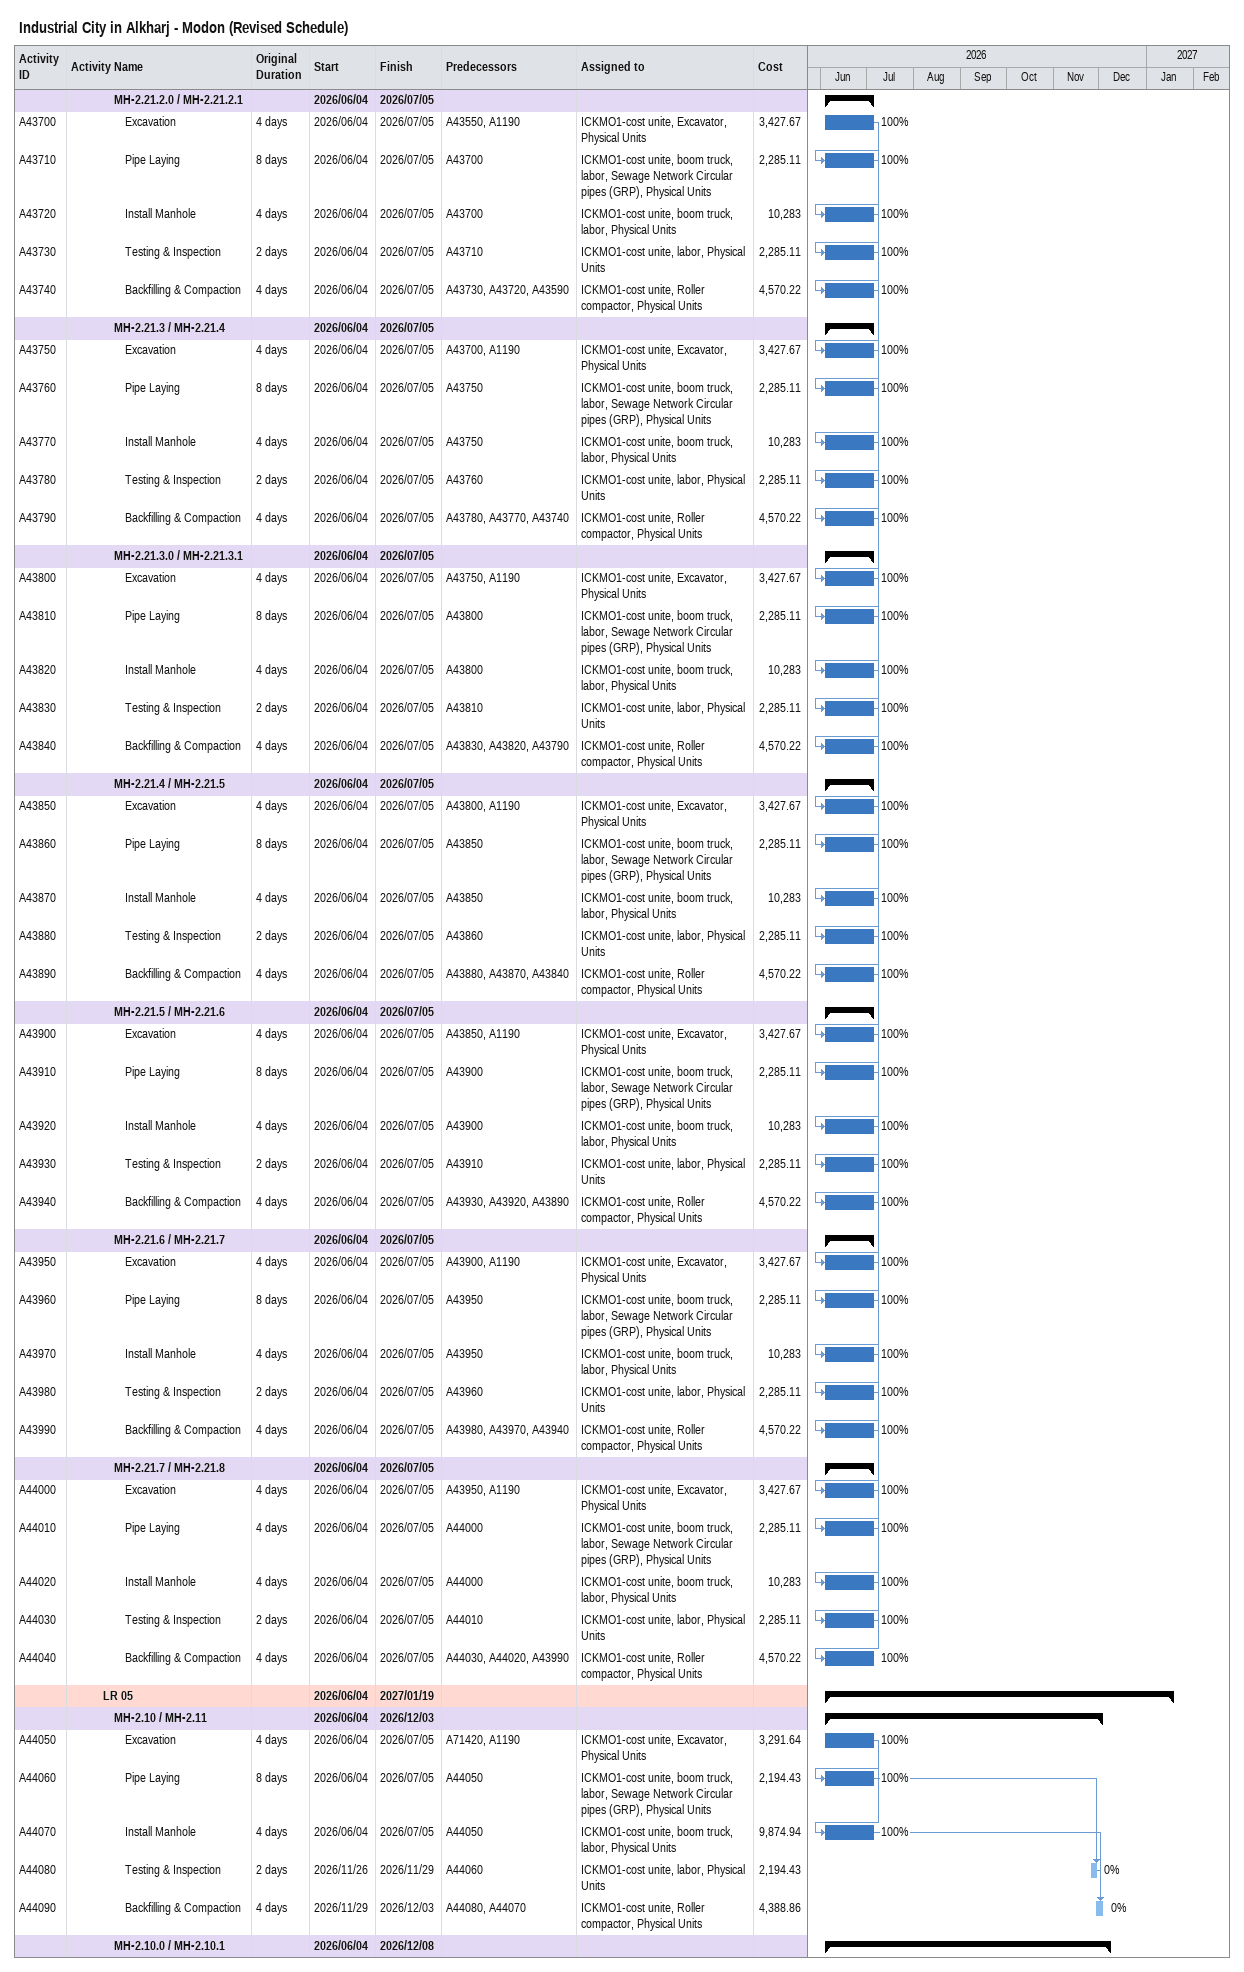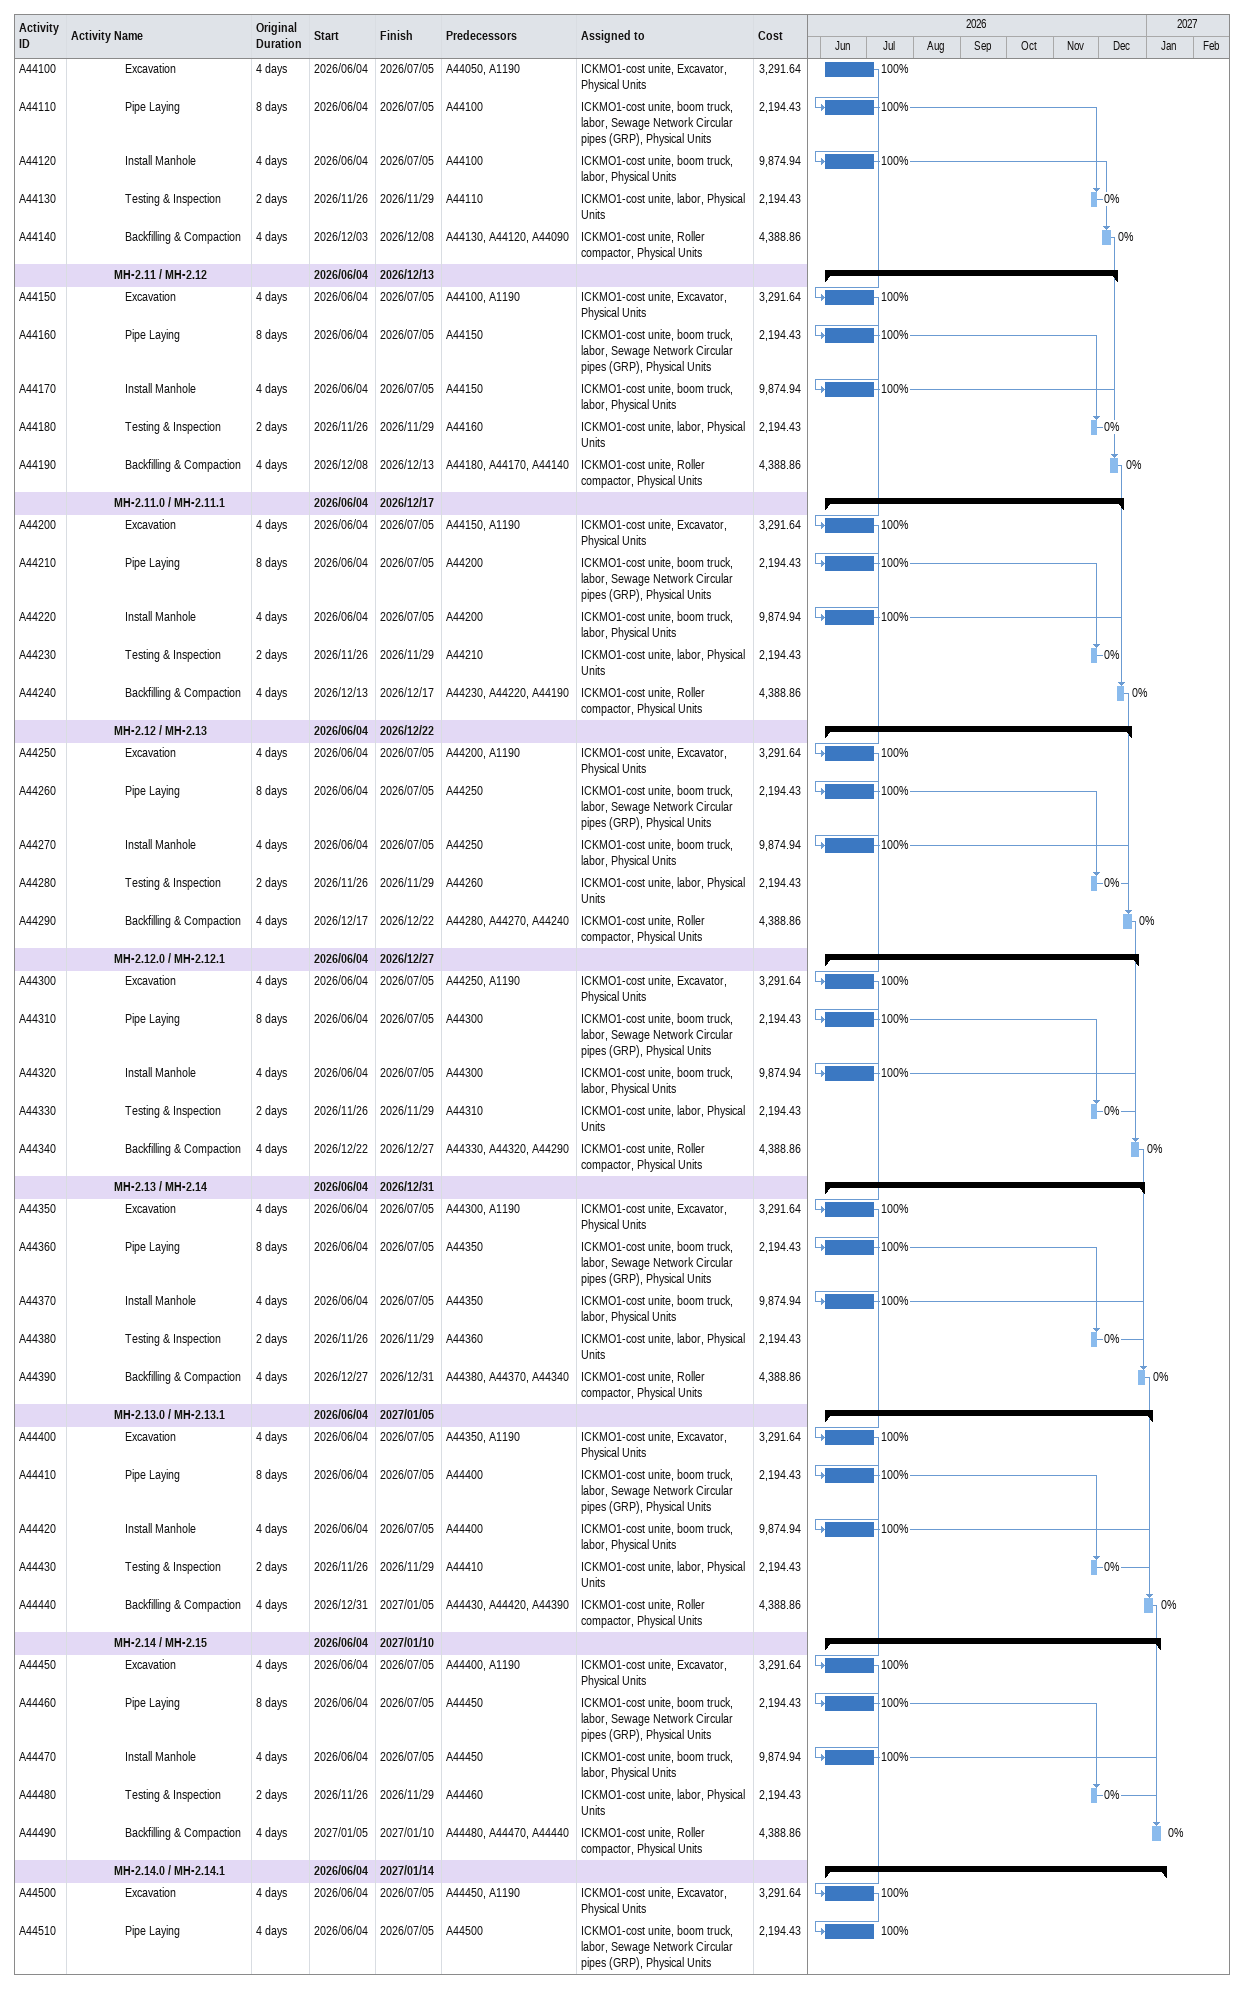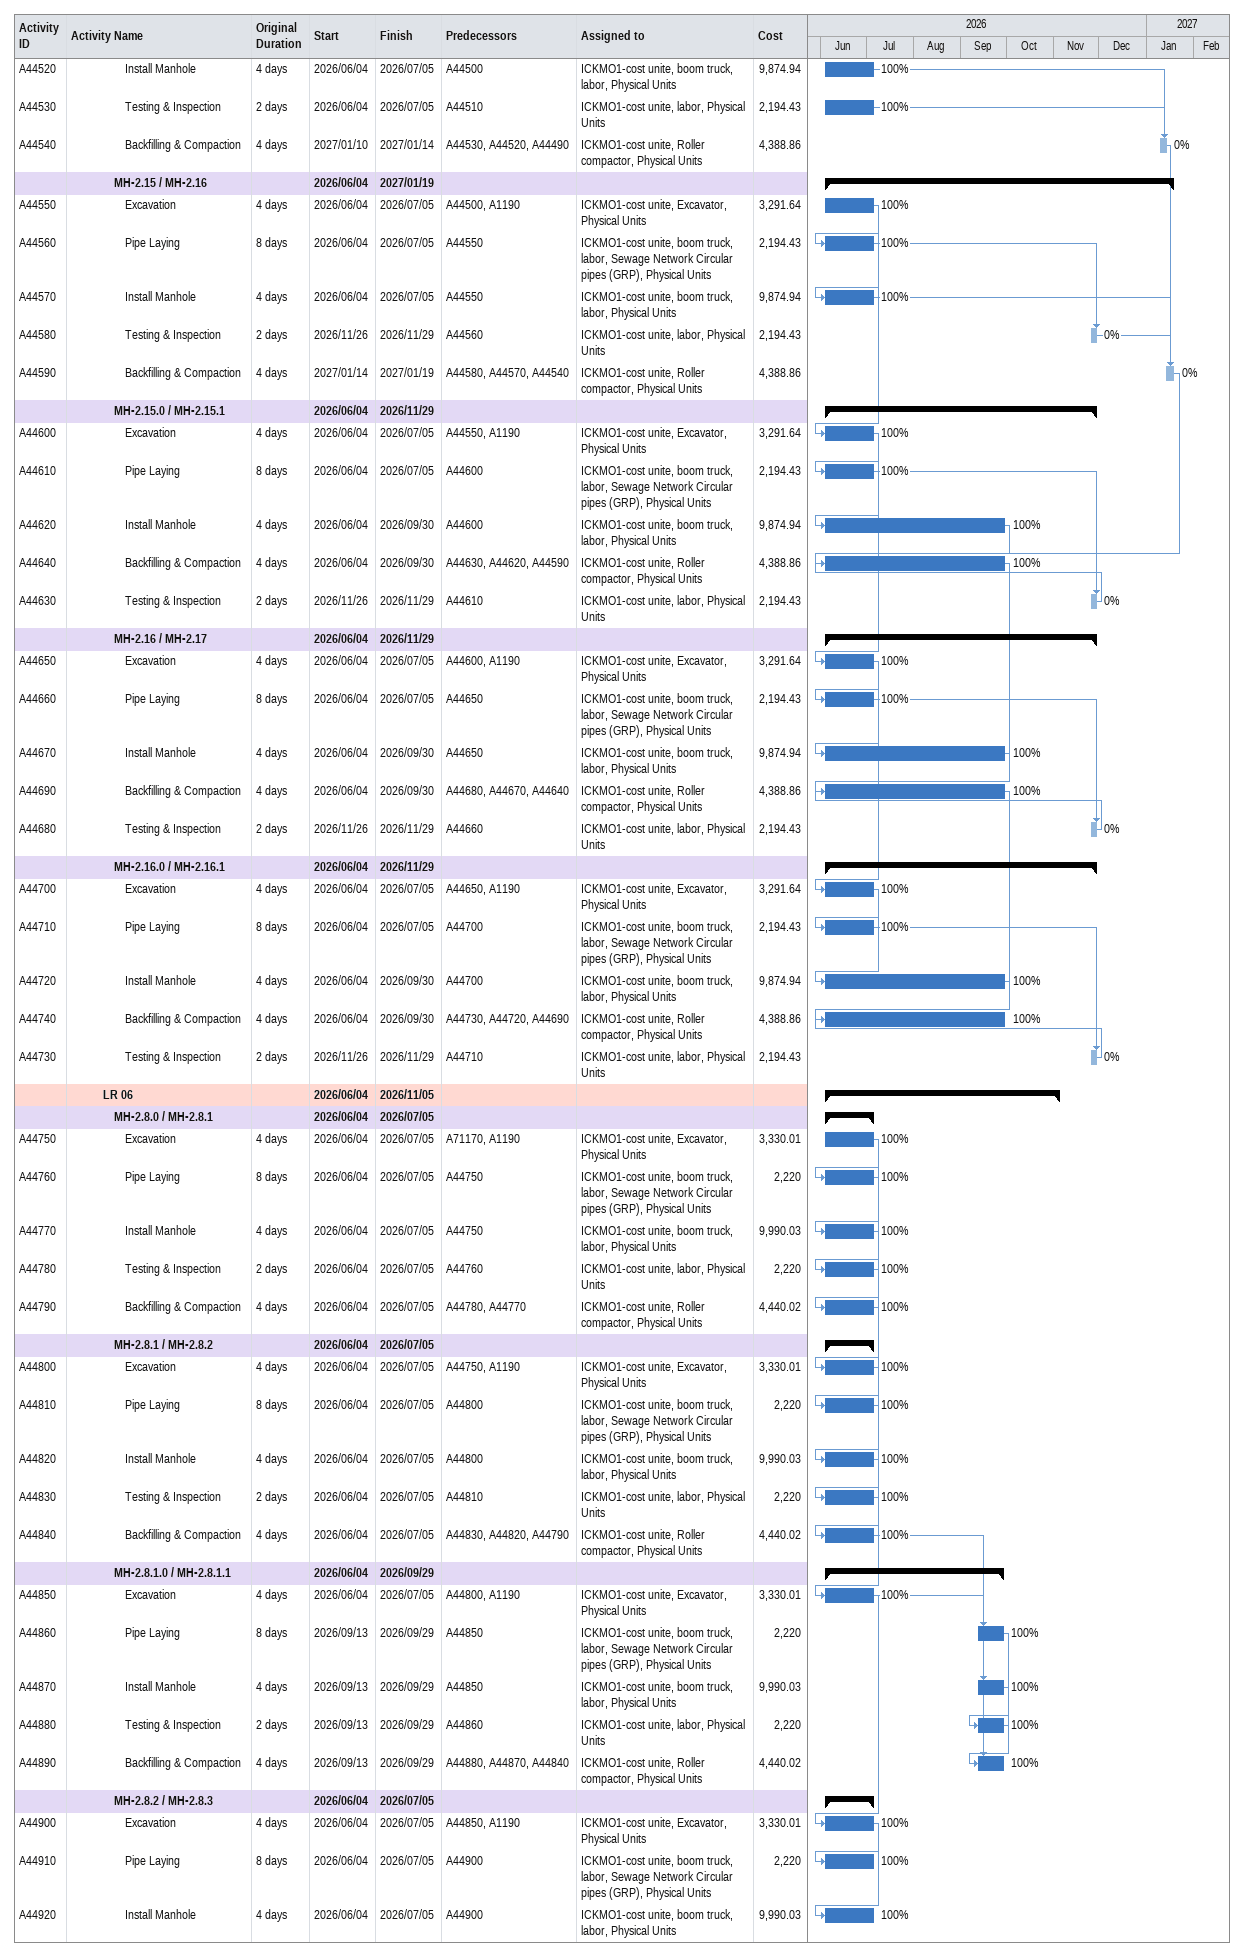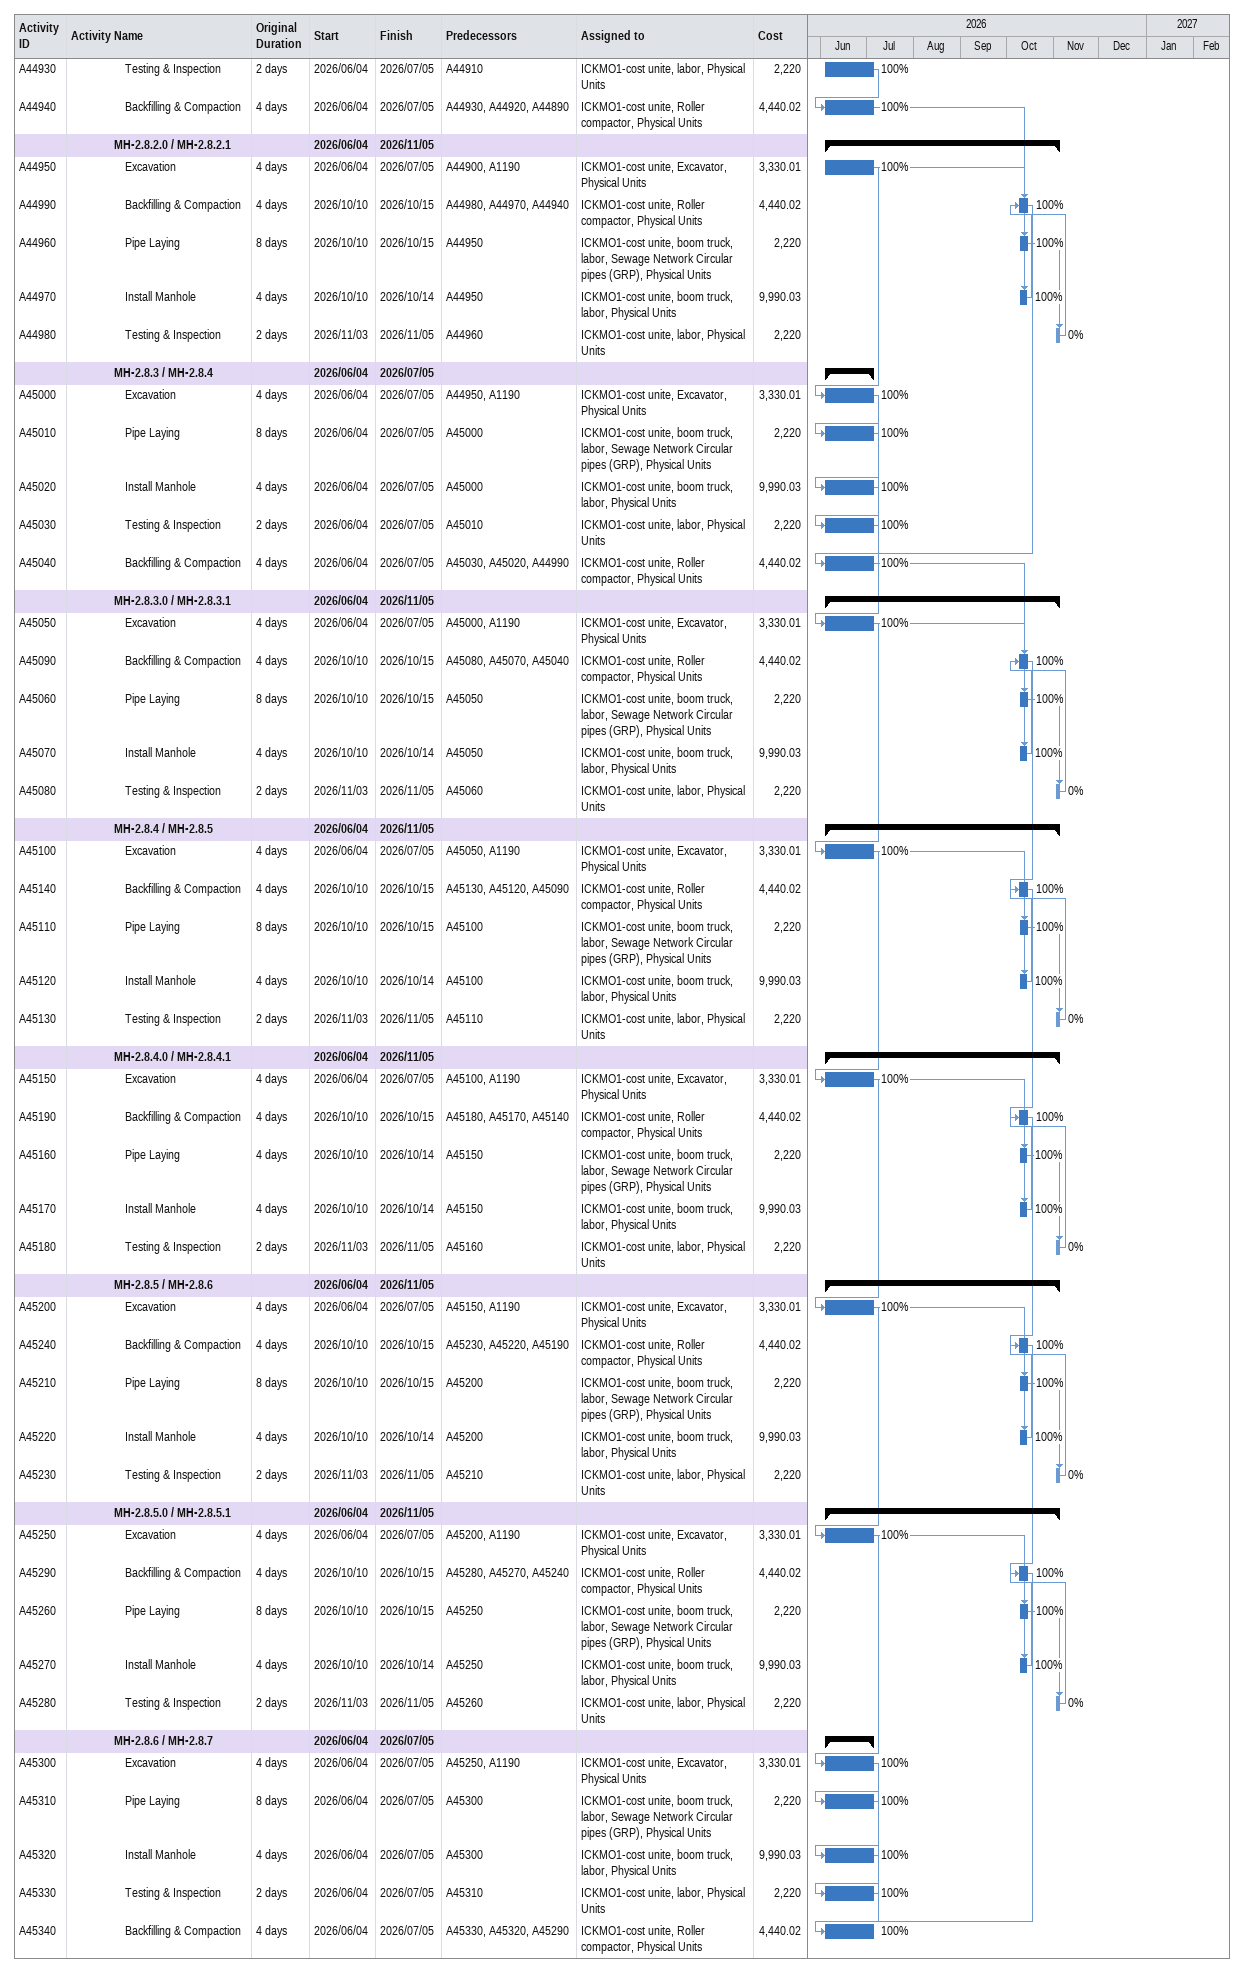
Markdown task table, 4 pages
Industrial City in Alkharj - Modon (Revised Schedule)

| ID | Level | Task | Original duration | Start | Finish | Predecessors | Resources | % complete | Cost |
|---|---|---|---|---|---|---|---|---|---|
|  | 5 | **MH-2.21.2.0 / MH-2.21.2.1** |  | 2026-06-04 | 2026-07-05 |  |  |  |  |
| A43700 | 6 | Excavation | 4d | 2026-06-04 | 2026-07-05 | A43550, A1190 | ICKMO1-cost unite, Excavator, Physical Units | 100 | 3427.67 |
| A43710 | 6 | Pipe Laying | 8d | 2026-06-04 | 2026-07-05 | A43700 | ICKMO1-cost unite, boom truck, labor, Sewage Network Circular pipes (GRP), Physical Units | 100 | 2285.11 |
| A43720 | 6 | Install Manhole | 4d | 2026-06-04 | 2026-07-05 | A43700 | ICKMO1-cost unite, boom truck, labor, Physical Units | 100 | 10283 |
| A43730 | 6 | Testing & Inspection | 2d | 2026-06-04 | 2026-07-05 | A43710 | ICKMO1-cost unite, labor, Physical Units | 100 | 2285.11 |
| A43740 | 6 | Backfilling & Compaction | 4d | 2026-06-04 | 2026-07-05 | A43730, A43720, A43590 | ICKMO1-cost unite, Roller compactor, Physical Units | 100 | 4570.22 |
|  | 5 | **MH-2.21.3 / MH-2.21.4** |  | 2026-06-04 | 2026-07-05 |  |  |  |  |
| A43750 | 6 | Excavation | 4d | 2026-06-04 | 2026-07-05 | A43700, A1190 | ICKMO1-cost unite, Excavator, Physical Units | 100 | 3427.67 |
| A43760 | 6 | Pipe Laying | 8d | 2026-06-04 | 2026-07-05 | A43750 | ICKMO1-cost unite, boom truck, labor, Sewage Network Circular pipes (GRP), Physical Units | 100 | 2285.11 |
| A43770 | 6 | Install Manhole | 4d | 2026-06-04 | 2026-07-05 | A43750 | ICKMO1-cost unite, boom truck, labor, Physical Units | 100 | 10283 |
| A43780 | 6 | Testing & Inspection | 2d | 2026-06-04 | 2026-07-05 | A43760 | ICKMO1-cost unite, labor, Physical Units | 100 | 2285.11 |
| A43790 | 6 | Backfilling & Compaction | 4d | 2026-06-04 | 2026-07-05 | A43780, A43770, A43740 | ICKMO1-cost unite, Roller compactor, Physical Units | 100 | 4570.22 |
|  | 5 | **MH-2.21.3.0 / MH-2.21.3.1** |  | 2026-06-04 | 2026-07-05 |  |  |  |  |
| A43800 | 6 | Excavation | 4d | 2026-06-04 | 2026-07-05 | A43750, A1190 | ICKMO1-cost unite, Excavator, Physical Units | 100 | 3427.67 |
| A43810 | 6 | Pipe Laying | 8d | 2026-06-04 | 2026-07-05 | A43800 | ICKMO1-cost unite, boom truck, labor, Sewage Network Circular pipes (GRP), Physical Units | 100 | 2285.11 |
| A43820 | 6 | Install Manhole | 4d | 2026-06-04 | 2026-07-05 | A43800 | ICKMO1-cost unite, boom truck, labor, Physical Units | 100 | 10283 |
| A43830 | 6 | Testing & Inspection | 2d | 2026-06-04 | 2026-07-05 | A43810 | ICKMO1-cost unite, labor, Physical Units | 100 | 2285.11 |
| A43840 | 6 | Backfilling & Compaction | 4d | 2026-06-04 | 2026-07-05 | A43830, A43820, A43790 | ICKMO1-cost unite, Roller compactor, Physical Units | 100 | 4570.22 |
|  | 5 | **MH-2.21.4 / MH-2.21.5** |  | 2026-06-04 | 2026-07-05 |  |  |  |  |
| A43850 | 6 | Excavation | 4d | 2026-06-04 | 2026-07-05 | A43800, A1190 | ICKMO1-cost unite, Excavator, Physical Units | 100 | 3427.67 |
| A43860 | 6 | Pipe Laying | 8d | 2026-06-04 | 2026-07-05 | A43850 | ICKMO1-cost unite, boom truck, labor, Sewage Network Circular pipes (GRP), Physical Units | 100 | 2285.11 |
| A43870 | 6 | Install Manhole | 4d | 2026-06-04 | 2026-07-05 | A43850 | ICKMO1-cost unite, boom truck, labor, Physical Units | 100 | 10283 |
| A43880 | 6 | Testing & Inspection | 2d | 2026-06-04 | 2026-07-05 | A43860 | ICKMO1-cost unite, labor, Physical Units | 100 | 2285.11 |
| A43890 | 6 | Backfilling & Compaction | 4d | 2026-06-04 | 2026-07-05 | A43880, A43870, A43840 | ICKMO1-cost unite, Roller compactor, Physical Units | 100 | 4570.22 |
|  | 5 | **MH-2.21.5 / MH-2.21.6** |  | 2026-06-04 | 2026-07-05 |  |  |  |  |
| A43900 | 6 | Excavation | 4d | 2026-06-04 | 2026-07-05 | A43850, A1190 | ICKMO1-cost unite, Excavator, Physical Units | 100 | 3427.67 |
| A43910 | 6 | Pipe Laying | 8d | 2026-06-04 | 2026-07-05 | A43900 | ICKMO1-cost unite, boom truck, labor, Sewage Network Circular pipes (GRP), Physical Units | 100 | 2285.11 |
| A43920 | 6 | Install Manhole | 4d | 2026-06-04 | 2026-07-05 | A43900 | ICKMO1-cost unite, boom truck, labor, Physical Units | 100 | 10283 |
| A43930 | 6 | Testing & Inspection | 2d | 2026-06-04 | 2026-07-05 | A43910 | ICKMO1-cost unite, labor, Physical Units | 100 | 2285.11 |
| A43940 | 6 | Backfilling & Compaction | 4d | 2026-06-04 | 2026-07-05 | A43930, A43920, A43890 | ICKMO1-cost unite, Roller compactor, Physical Units | 100 | 4570.22 |
|  | 5 | **MH-2.21.6 / MH-2.21.7** |  | 2026-06-04 | 2026-07-05 |  |  |  |  |
| A43950 | 6 | Excavation | 4d | 2026-06-04 | 2026-07-05 | A43900, A1190 | ICKMO1-cost unite, Excavator, Physical Units | 100 | 3427.67 |
| A43960 | 6 | Pipe Laying | 8d | 2026-06-04 | 2026-07-05 | A43950 | ICKMO1-cost unite, boom truck, labor, Sewage Network Circular pipes (GRP), Physical Units | 100 | 2285.11 |
| A43970 | 6 | Install Manhole | 4d | 2026-06-04 | 2026-07-05 | A43950 | ICKMO1-cost unite, boom truck, labor, Physical Units | 100 | 10283 |
| A43980 | 6 | Testing & Inspection | 2d | 2026-06-04 | 2026-07-05 | A43960 | ICKMO1-cost unite, labor, Physical Units | 100 | 2285.11 |
| A43990 | 6 | Backfilling & Compaction | 4d | 2026-06-04 | 2026-07-05 | A43980, A43970, A43940 | ICKMO1-cost unite, Roller compactor, Physical Units | 100 | 4570.22 |
|  | 5 | **MH-2.21.7 / MH-2.21.8** |  | 2026-06-04 | 2026-07-05 |  |  |  |  |
| A44000 | 6 | Excavation | 4d | 2026-06-04 | 2026-07-05 | A43950, A1190 | ICKMO1-cost unite, Excavator, Physical Units | 100 | 3427.67 |
| A44010 | 6 | Pipe Laying | 4d | 2026-06-04 | 2026-07-05 | A44000 | ICKMO1-cost unite, boom truck, labor, Sewage Network Circular pipes (GRP), Physical Units | 100 | 2285.11 |
| A44020 | 6 | Install Manhole | 4d | 2026-06-04 | 2026-07-05 | A44000 | ICKMO1-cost unite, boom truck, labor, Physical Units | 100 | 10283 |
| A44030 | 6 | Testing & Inspection | 2d | 2026-06-04 | 2026-07-05 | A44010 | ICKMO1-cost unite, labor, Physical Units | 100 | 2285.11 |
| A44040 | 6 | Backfilling & Compaction | 4d | 2026-06-04 | 2026-07-05 | A44030, A44020, A43990 | ICKMO1-cost unite, Roller compactor, Physical Units | 100 | 4570.22 |
|  | 4 | **LR 05** |  | 2026-06-04 | 2027-01-19 |  |  |  |  |
|  | 5 | **MH-2.10 / MH-2.11** |  | 2026-06-04 | 2026-12-03 |  |  |  |  |
| A44050 | 6 | Excavation | 4d | 2026-06-04 | 2026-07-05 | A71420, A1190 | ICKMO1-cost unite, Excavator, Physical Units | 100 | 3291.64 |
| A44060 | 6 | Pipe Laying | 8d | 2026-06-04 | 2026-07-05 | A44050 | ICKMO1-cost unite, boom truck, labor, Sewage Network Circular pipes (GRP), Physical Units | 100 | 2194.43 |
| A44070 | 6 | Install Manhole | 4d | 2026-06-04 | 2026-07-05 | A44050 | ICKMO1-cost unite, boom truck, labor, Physical Units | 100 | 9874.94 |
| A44080 | 6 | Testing & Inspection | 2d | 2026-11-26 | 2026-11-29 | A44060 | ICKMO1-cost unite, labor, Physical Units | 0 | 2194.43 |
| A44090 | 6 | Backfilling & Compaction | 4d | 2026-11-29 | 2026-12-03 | A44080, A44070 | ICKMO1-cost unite, Roller compactor, Physical Units | 0 | 4388.86 |
|  | 5 | **MH-2.10.0 / MH-2.10.1** |  | 2026-06-04 | 2026-12-08 |  |  |  |  |
| A44100 | 6 | Excavation | 4d | 2026-06-04 | 2026-07-05 | A44050, A1190 | ICKMO1-cost unite, Excavator, Physical Units | 100 | 3291.64 |
| A44110 | 6 | Pipe Laying | 8d | 2026-06-04 | 2026-07-05 | A44100 | ICKMO1-cost unite, boom truck, labor, Sewage Network Circular pipes (GRP), Physical Units | 100 | 2194.43 |
| A44120 | 6 | Install Manhole | 4d | 2026-06-04 | 2026-07-05 | A44100 | ICKMO1-cost unite, boom truck, labor, Physical Units | 100 | 9874.94 |
| A44130 | 6 | Testing & Inspection | 2d | 2026-11-26 | 2026-11-29 | A44110 | ICKMO1-cost unite, labor, Physical Units | 0 | 2194.43 |
| A44140 | 6 | Backfilling & Compaction | 4d | 2026-12-03 | 2026-12-08 | A44130, A44120, A44090 | ICKMO1-cost unite, Roller compactor, Physical Units | 0 | 4388.86 |
|  | 5 | **MH-2.11 / MH-2.12** |  | 2026-06-04 | 2026-12-13 |  |  |  |  |
| A44150 | 6 | Excavation | 4d | 2026-06-04 | 2026-07-05 | A44100, A1190 | ICKMO1-cost unite, Excavator, Physical Units | 100 | 3291.64 |
| A44160 | 6 | Pipe Laying | 8d | 2026-06-04 | 2026-07-05 | A44150 | ICKMO1-cost unite, boom truck, labor, Sewage Network Circular pipes (GRP), Physical Units | 100 | 2194.43 |
| A44170 | 6 | Install Manhole | 4d | 2026-06-04 | 2026-07-05 | A44150 | ICKMO1-cost unite, boom truck, labor, Physical Units | 100 | 9874.94 |
| A44180 | 6 | Testing & Inspection | 2d | 2026-11-26 | 2026-11-29 | A44160 | ICKMO1-cost unite, labor, Physical Units | 0 | 2194.43 |
| A44190 | 6 | Backfilling & Compaction | 4d | 2026-12-08 | 2026-12-13 | A44180, A44170, A44140 | ICKMO1-cost unite, Roller compactor, Physical Units | 0 | 4388.86 |
|  | 5 | **MH-2.11.0 / MH-2.11.1** |  | 2026-06-04 | 2026-12-17 |  |  |  |  |
| A44200 | 6 | Excavation | 4d | 2026-06-04 | 2026-07-05 | A44150, A1190 | ICKMO1-cost unite, Excavator, Physical Units | 100 | 3291.64 |
| A44210 | 6 | Pipe Laying | 8d | 2026-06-04 | 2026-07-05 | A44200 | ICKMO1-cost unite, boom truck, labor, Sewage Network Circular pipes (GRP), Physical Units | 100 | 2194.43 |
| A44220 | 6 | Install Manhole | 4d | 2026-06-04 | 2026-07-05 | A44200 | ICKMO1-cost unite, boom truck, labor, Physical Units | 100 | 9874.94 |
| A44230 | 6 | Testing & Inspection | 2d | 2026-11-26 | 2026-11-29 | A44210 | ICKMO1-cost unite, labor, Physical Units | 0 | 2194.43 |
| A44240 | 6 | Backfilling & Compaction | 4d | 2026-12-13 | 2026-12-17 | A44230, A44220, A44190 | ICKMO1-cost unite, Roller compactor, Physical Units | 0 | 4388.86 |
|  | 5 | **MH-2.12 / MH-2.13** |  | 2026-06-04 | 2026-12-22 |  |  |  |  |
| A44250 | 6 | Excavation | 4d | 2026-06-04 | 2026-07-05 | A44200, A1190 | ICKMO1-cost unite, Excavator, Physical Units | 100 | 3291.64 |
| A44260 | 6 | Pipe Laying | 8d | 2026-06-04 | 2026-07-05 | A44250 | ICKMO1-cost unite, boom truck, labor, Sewage Network Circular pipes (GRP), Physical Units | 100 | 2194.43 |
| A44270 | 6 | Install Manhole | 4d | 2026-06-04 | 2026-07-05 | A44250 | ICKMO1-cost unite, boom truck, labor, Physical Units | 100 | 9874.94 |
| A44280 | 6 | Testing & Inspection | 2d | 2026-11-26 | 2026-11-29 | A44260 | ICKMO1-cost unite, labor, Physical Units | 0 | 2194.43 |
| A44290 | 6 | Backfilling & Compaction | 4d | 2026-12-17 | 2026-12-22 | A44280, A44270, A44240 | ICKMO1-cost unite, Roller compactor, Physical Units | 0 | 4388.86 |
|  | 5 | **MH-2.12.0 / MH-2.12.1** |  | 2026-06-04 | 2026-12-27 |  |  |  |  |
| A44300 | 6 | Excavation | 4d | 2026-06-04 | 2026-07-05 | A44250, A1190 | ICKMO1-cost unite, Excavator, Physical Units | 100 | 3291.64 |
| A44310 | 6 | Pipe Laying | 8d | 2026-06-04 | 2026-07-05 | A44300 | ICKMO1-cost unite, boom truck, labor, Sewage Network Circular pipes (GRP), Physical Units | 100 | 2194.43 |
| A44320 | 6 | Install Manhole | 4d | 2026-06-04 | 2026-07-05 | A44300 | ICKMO1-cost unite, boom truck, labor, Physical Units | 100 | 9874.94 |
| A44330 | 6 | Testing & Inspection | 2d | 2026-11-26 | 2026-11-29 | A44310 | ICKMO1-cost unite, labor, Physical Units | 0 | 2194.43 |
| A44340 | 6 | Backfilling & Compaction | 4d | 2026-12-22 | 2026-12-27 | A44330, A44320, A44290 | ICKMO1-cost unite, Roller compactor, Physical Units | 0 | 4388.86 |
|  | 5 | **MH-2.13 / MH-2.14** |  | 2026-06-04 | 2026-12-31 |  |  |  |  |
| A44350 | 6 | Excavation | 4d | 2026-06-04 | 2026-07-05 | A44300, A1190 | ICKMO1-cost unite, Excavator, Physical Units | 100 | 3291.64 |
| A44360 | 6 | Pipe Laying | 8d | 2026-06-04 | 2026-07-05 | A44350 | ICKMO1-cost unite, boom truck, labor, Sewage Network Circular pipes (GRP), Physical Units | 100 | 2194.43 |
| A44370 | 6 | Install Manhole | 4d | 2026-06-04 | 2026-07-05 | A44350 | ICKMO1-cost unite, boom truck, labor, Physical Units | 100 | 9874.94 |
| A44380 | 6 | Testing & Inspection | 2d | 2026-11-26 | 2026-11-29 | A44360 | ICKMO1-cost unite, labor, Physical Units | 0 | 2194.43 |
| A44390 | 6 | Backfilling & Compaction | 4d | 2026-12-27 | 2026-12-31 | A44380, A44370, A44340 | ICKMO1-cost unite, Roller compactor, Physical Units | 0 | 4388.86 |
|  | 5 | **MH-2.13.0 / MH-2.13.1** |  | 2026-06-04 | 2027-01-05 |  |  |  |  |
| A44400 | 6 | Excavation | 4d | 2026-06-04 | 2026-07-05 | A44350, A1190 | ICKMO1-cost unite, Excavator, Physical Units | 100 | 3291.64 |
| A44410 | 6 | Pipe Laying | 8d | 2026-06-04 | 2026-07-05 | A44400 | ICKMO1-cost unite, boom truck, labor, Sewage Network Circular pipes (GRP), Physical Units | 100 | 2194.43 |
| A44420 | 6 | Install Manhole | 4d | 2026-06-04 | 2026-07-05 | A44400 | ICKMO1-cost unite, boom truck, labor, Physical Units | 100 | 9874.94 |
| A44430 | 6 | Testing & Inspection | 2d | 2026-11-26 | 2026-11-29 | A44410 | ICKMO1-cost unite, labor, Physical Units | 0 | 2194.43 |
| A44440 | 6 | Backfilling & Compaction | 4d | 2026-12-31 | 2027-01-05 | A44430, A44420, A44390 | ICKMO1-cost unite, Roller compactor, Physical Units | 0 | 4388.86 |
|  | 5 | **MH-2.14 / MH-2.15** |  | 2026-06-04 | 2027-01-10 |  |  |  |  |
| A44450 | 6 | Excavation | 4d | 2026-06-04 | 2026-07-05 | A44400, A1190 | ICKMO1-cost unite, Excavator, Physical Units | 100 | 3291.64 |
| A44460 | 6 | Pipe Laying | 8d | 2026-06-04 | 2026-07-05 | A44450 | ICKMO1-cost unite, boom truck, labor, Sewage Network Circular pipes (GRP), Physical Units | 100 | 2194.43 |
| A44470 | 6 | Install Manhole | 4d | 2026-06-04 | 2026-07-05 | A44450 | ICKMO1-cost unite, boom truck, labor, Physical Units | 100 | 9874.94 |
| A44480 | 6 | Testing & Inspection | 2d | 2026-11-26 | 2026-11-29 | A44460 | ICKMO1-cost unite, labor, Physical Units | 0 | 2194.43 |
| A44490 | 6 | Backfilling & Compaction | 4d | 2027-01-05 | 2027-01-10 | A44480, A44470, A44440 | ICKMO1-cost unite, Roller compactor, Physical Units | 0 | 4388.86 |
|  | 5 | **MH-2.14.0 / MH-2.14.1** |  | 2026-06-04 | 2027-01-14 |  |  |  |  |
| A44500 | 6 | Excavation | 4d | 2026-06-04 | 2026-07-05 | A44450, A1190 | ICKMO1-cost unite, Excavator, Physical Units | 100 | 3291.64 |
| A44510 | 6 | Pipe Laying | 4d | 2026-06-04 | 2026-07-05 | A44500 | ICKMO1-cost unite, boom truck, labor, Sewage Network Circular pipes (GRP), Physical Units | 100 | 2194.43 |
| A44520 | 6 | Install Manhole | 4d | 2026-06-04 | 2026-07-05 | A44500 | ICKMO1-cost unite, boom truck, labor, Physical Units | 100 | 9874.94 |
| A44530 | 6 | Testing & Inspection | 2d | 2026-06-04 | 2026-07-05 | A44510 | ICKMO1-cost unite, labor, Physical Units | 100 | 2194.43 |
| A44540 | 6 | Backfilling & Compaction | 4d | 2027-01-10 | 2027-01-14 | A44530, A44520, A44490 | ICKMO1-cost unite, Roller compactor, Physical Units | 0 | 4388.86 |
|  | 5 | **MH-2.15 / MH-2.16** |  | 2026-06-04 | 2027-01-19 |  |  |  |  |
| A44550 | 6 | Excavation | 4d | 2026-06-04 | 2026-07-05 | A44500, A1190 | ICKMO1-cost unite, Excavator, Physical Units | 100 | 3291.64 |
| A44560 | 6 | Pipe Laying | 8d | 2026-06-04 | 2026-07-05 | A44550 | ICKMO1-cost unite, boom truck, labor, Sewage Network Circular pipes (GRP), Physical Units | 100 | 2194.43 |
| A44570 | 6 | Install Manhole | 4d | 2026-06-04 | 2026-07-05 | A44550 | ICKMO1-cost unite, boom truck, labor, Physical Units | 100 | 9874.94 |
| A44580 | 6 | Testing & Inspection | 2d | 2026-11-26 | 2026-11-29 | A44560 | ICKMO1-cost unite, labor, Physical Units | 0 | 2194.43 |
| A44590 | 6 | Backfilling & Compaction | 4d | 2027-01-14 | 2027-01-19 | A44580, A44570, A44540 | ICKMO1-cost unite, Roller compactor, Physical Units | 0 | 4388.86 |
|  | 5 | **MH-2.15.0 / MH-2.15.1** |  | 2026-06-04 | 2026-11-29 |  |  |  |  |
| A44600 | 6 | Excavation | 4d | 2026-06-04 | 2026-07-05 | A44550, A1190 | ICKMO1-cost unite, Excavator, Physical Units | 100 | 3291.64 |
| A44610 | 6 | Pipe Laying | 8d | 2026-06-04 | 2026-07-05 | A44600 | ICKMO1-cost unite, boom truck, labor, Sewage Network Circular pipes (GRP), Physical Units | 100 | 2194.43 |
| A44620 | 6 | Install Manhole | 4d | 2026-06-04 | 2026-09-30 | A44600 | ICKMO1-cost unite, boom truck, labor, Physical Units | 100 | 9874.94 |
| A44640 | 6 | Backfilling & Compaction | 4d | 2026-06-04 | 2026-09-30 | A44630, A44620, A44590 | ICKMO1-cost unite, Roller compactor, Physical Units | 100 | 4388.86 |
| A44630 | 6 | Testing & Inspection | 2d | 2026-11-26 | 2026-11-29 | A44610 | ICKMO1-cost unite, labor, Physical Units | 0 | 2194.43 |
|  | 5 | **MH-2.16 / MH-2.17** |  | 2026-06-04 | 2026-11-29 |  |  |  |  |
| A44650 | 6 | Excavation | 4d | 2026-06-04 | 2026-07-05 | A44600, A1190 | ICKMO1-cost unite, Excavator, Physical Units | 100 | 3291.64 |
| A44660 | 6 | Pipe Laying | 8d | 2026-06-04 | 2026-07-05 | A44650 | ICKMO1-cost unite, boom truck, labor, Sewage Network Circular pipes (GRP), Physical Units | 100 | 2194.43 |
| A44670 | 6 | Install Manhole | 4d | 2026-06-04 | 2026-09-30 | A44650 | ICKMO1-cost unite, boom truck, labor, Physical Units | 100 | 9874.94 |
| A44690 | 6 | Backfilling & Compaction | 4d | 2026-06-04 | 2026-09-30 | A44680, A44670, A44640 | ICKMO1-cost unite, Roller compactor, Physical Units | 100 | 4388.86 |
| A44680 | 6 | Testing & Inspection | 2d | 2026-11-26 | 2026-11-29 | A44660 | ICKMO1-cost unite, labor, Physical Units | 0 | 2194.43 |
|  | 5 | **MH-2.16.0 / MH-2.16.1** |  | 2026-06-04 | 2026-11-29 |  |  |  |  |
| A44700 | 6 | Excavation | 4d | 2026-06-04 | 2026-07-05 | A44650, A1190 | ICKMO1-cost unite, Excavator, Physical Units | 100 | 3291.64 |
| A44710 | 6 | Pipe Laying | 8d | 2026-06-04 | 2026-07-05 | A44700 | ICKMO1-cost unite, boom truck, labor, Sewage Network Circular pipes (GRP), Physical Units | 100 | 2194.43 |
| A44720 | 6 | Install Manhole | 4d | 2026-06-04 | 2026-09-30 | A44700 | ICKMO1-cost unite, boom truck, labor, Physical Units | 100 | 9874.94 |
| A44740 | 6 | Backfilling & Compaction | 4d | 2026-06-04 | 2026-09-30 | A44730, A44720, A44690 | ICKMO1-cost unite, Roller compactor, Physical Units | 100 | 4388.86 |
| A44730 | 6 | Testing & Inspection | 2d | 2026-11-26 | 2026-11-29 | A44710 | ICKMO1-cost unite, labor, Physical Units | 0 | 2194.43 |
|  | 4 | **LR 06** |  | 2026-06-04 | 2026-11-05 |  |  |  |  |
|  | 5 | **MH-2.8.0 / MH-2.8.1** |  | 2026-06-04 | 2026-07-05 |  |  |  |  |
| A44750 | 6 | Excavation | 4d | 2026-06-04 | 2026-07-05 | A71170, A1190 | ICKMO1-cost unite, Excavator, Physical Units | 100 | 3330.01 |
| A44760 | 6 | Pipe Laying | 8d | 2026-06-04 | 2026-07-05 | A44750 | ICKMO1-cost unite, boom truck, labor, Sewage Network Circular pipes (GRP), Physical Units | 100 | 2220 |
| A44770 | 6 | Install Manhole | 4d | 2026-06-04 | 2026-07-05 | A44750 | ICKMO1-cost unite, boom truck, labor, Physical Units | 100 | 9990.03 |
| A44780 | 6 | Testing & Inspection | 2d | 2026-06-04 | 2026-07-05 | A44760 | ICKMO1-cost unite, labor, Physical Units | 100 | 2220 |
| A44790 | 6 | Backfilling & Compaction | 4d | 2026-06-04 | 2026-07-05 | A44780, A44770 | ICKMO1-cost unite, Roller compactor, Physical Units | 100 | 4440.02 |
|  | 5 | **MH-2.8.1 / MH-2.8.2** |  | 2026-06-04 | 2026-07-05 |  |  |  |  |
| A44800 | 6 | Excavation | 4d | 2026-06-04 | 2026-07-05 | A44750, A1190 | ICKMO1-cost unite, Excavator, Physical Units | 100 | 3330.01 |
| A44810 | 6 | Pipe Laying | 8d | 2026-06-04 | 2026-07-05 | A44800 | ICKMO1-cost unite, boom truck, labor, Sewage Network Circular pipes (GRP), Physical Units | 100 | 2220 |
| A44820 | 6 | Install Manhole | 4d | 2026-06-04 | 2026-07-05 | A44800 | ICKMO1-cost unite, boom truck, labor, Physical Units | 100 | 9990.03 |
| A44830 | 6 | Testing & Inspection | 2d | 2026-06-04 | 2026-07-05 | A44810 | ICKMO1-cost unite, labor, Physical Units | 100 | 2220 |
| A44840 | 6 | Backfilling & Compaction | 4d | 2026-06-04 | 2026-07-05 | A44830, A44820, A44790 | ICKMO1-cost unite, Roller compactor, Physical Units | 100 | 4440.02 |
|  | 5 | **MH-2.8.1.0 / MH-2.8.1.1** |  | 2026-06-04 | 2026-09-29 |  |  |  |  |
| A44850 | 6 | Excavation | 4d | 2026-06-04 | 2026-07-05 | A44800, A1190 | ICKMO1-cost unite, Excavator, Physical Units | 100 | 3330.01 |
| A44860 | 6 | Pipe Laying | 8d | 2026-09-13 | 2026-09-29 | A44850 | ICKMO1-cost unite, boom truck, labor, Sewage Network Circular pipes (GRP), Physical Units | 100 | 2220 |
| A44870 | 6 | Install Manhole | 4d | 2026-09-13 | 2026-09-29 | A44850 | ICKMO1-cost unite, boom truck, labor, Physical Units | 100 | 9990.03 |
| A44880 | 6 | Testing & Inspection | 2d | 2026-09-13 | 2026-09-29 | A44860 | ICKMO1-cost unite, labor, Physical Units | 100 | 2220 |
| A44890 | 6 | Backfilling & Compaction | 4d | 2026-09-13 | 2026-09-29 | A44880, A44870, A44840 | ICKMO1-cost unite, Roller compactor, Physical Units | 100 | 4440.02 |
|  | 5 | **MH-2.8.2 / MH-2.8.3** |  | 2026-06-04 | 2026-07-05 |  |  |  |  |
| A44900 | 6 | Excavation | 4d | 2026-06-04 | 2026-07-05 | A44850, A1190 | ICKMO1-cost unite, Excavator, Physical Units | 100 | 3330.01 |
| A44910 | 6 | Pipe Laying | 8d | 2026-06-04 | 2026-07-05 | A44900 | ICKMO1-cost unite, boom truck, labor, Sewage Network Circular pipes (GRP), Physical Units | 100 | 2220 |
| A44920 | 6 | Install Manhole | 4d | 2026-06-04 | 2026-07-05 | A44900 | ICKMO1-cost unite, boom truck, labor, Physical Units | 100 | 9990.03 |
| A44930 | 6 | Testing & Inspection | 2d | 2026-06-04 | 2026-07-05 | A44910 | ICKMO1-cost unite, labor, Physical Units | 100 | 2220 |
| A44940 | 6 | Backfilling & Compaction | 4d | 2026-06-04 | 2026-07-05 | A44930, A44920, A44890 | ICKMO1-cost unite, Roller compactor, Physical Units | 100 | 4440.02 |
|  | 5 | **MH-2.8.2.0 / MH-2.8.2.1** |  | 2026-06-04 | 2026-11-05 |  |  |  |  |
| A44950 | 6 | Excavation | 4d | 2026-06-04 | 2026-07-05 | A44900, A1190 | ICKMO1-cost unite, Excavator, Physical Units | 100 | 3330.01 |
| A44990 | 6 | Backfilling & Compaction | 4d | 2026-10-10 | 2026-10-15 | A44980, A44970, A44940 | ICKMO1-cost unite, Roller compactor, Physical Units | 100 | 4440.02 |
| A44960 | 6 | Pipe Laying | 8d | 2026-10-10 | 2026-10-15 | A44950 | ICKMO1-cost unite, boom truck, labor, Sewage Network Circular pipes (GRP), Physical Units | 100 | 2220 |
| A44970 | 6 | Install Manhole | 4d | 2026-10-10 | 2026-10-14 | A44950 | ICKMO1-cost unite, boom truck, labor, Physical Units | 100 | 9990.03 |
| A44980 | 6 | Testing & Inspection | 2d | 2026-11-03 | 2026-11-05 | A44960 | ICKMO1-cost unite, labor, Physical Units | 0 | 2220 |
|  | 5 | **MH-2.8.3 / MH-2.8.4** |  | 2026-06-04 | 2026-07-05 |  |  |  |  |
| A45000 | 6 | Excavation | 4d | 2026-06-04 | 2026-07-05 | A44950, A1190 | ICKMO1-cost unite, Excavator, Physical Units | 100 | 3330.01 |
| A45010 | 6 | Pipe Laying | 8d | 2026-06-04 | 2026-07-05 | A45000 | ICKMO1-cost unite, boom truck, labor, Sewage Network Circular pipes (GRP), Physical Units | 100 | 2220 |
| A45020 | 6 | Install Manhole | 4d | 2026-06-04 | 2026-07-05 | A45000 | ICKMO1-cost unite, boom truck, labor, Physical Units | 100 | 9990.03 |
| A45030 | 6 | Testing & Inspection | 2d | 2026-06-04 | 2026-07-05 | A45010 | ICKMO1-cost unite, labor, Physical Units | 100 | 2220 |
| A45040 | 6 | Backfilling & Compaction | 4d | 2026-06-04 | 2026-07-05 | A45030, A45020, A44990 | ICKMO1-cost unite, Roller compactor, Physical Units | 100 | 4440.02 |
|  | 5 | **MH-2.8.3.0 / MH-2.8.3.1** |  | 2026-06-04 | 2026-11-05 |  |  |  |  |
| A45050 | 6 | Excavation | 4d | 2026-06-04 | 2026-07-05 | A45000, A1190 | ICKMO1-cost unite, Excavator, Physical Units | 100 | 3330.01 |
| A45090 | 6 | Backfilling & Compaction | 4d | 2026-10-10 | 2026-10-15 | A45080, A45070, A45040 | ICKMO1-cost unite, Roller compactor, Physical Units | 100 | 4440.02 |
| A45060 | 6 | Pipe Laying | 8d | 2026-10-10 | 2026-10-15 | A45050 | ICKMO1-cost unite, boom truck, labor, Sewage Network Circular pipes (GRP), Physical Units | 100 | 2220 |
| A45070 | 6 | Install Manhole | 4d | 2026-10-10 | 2026-10-14 | A45050 | ICKMO1-cost unite, boom truck, labor, Physical Units | 100 | 9990.03 |
| A45080 | 6 | Testing & Inspection | 2d | 2026-11-03 | 2026-11-05 | A45060 | ICKMO1-cost unite, labor, Physical Units | 0 | 2220 |
|  | 5 | **MH-2.8.4 / MH-2.8.5** |  | 2026-06-04 | 2026-11-05 |  |  |  |  |
| A45100 | 6 | Excavation | 4d | 2026-06-04 | 2026-07-05 | A45050, A1190 | ICKMO1-cost unite, Excavator, Physical Units | 100 | 3330.01 |
| A45140 | 6 | Backfilling & Compaction | 4d | 2026-10-10 | 2026-10-15 | A45130, A45120, A45090 | ICKMO1-cost unite, Roller compactor, Physical Units | 100 | 4440.02 |
| A45110 | 6 | Pipe Laying | 8d | 2026-10-10 | 2026-10-15 | A45100 | ICKMO1-cost unite, boom truck, labor, Sewage Network Circular pipes (GRP), Physical Units | 100 | 2220 |
| A45120 | 6 | Install Manhole | 4d | 2026-10-10 | 2026-10-14 | A45100 | ICKMO1-cost unite, boom truck, labor, Physical Units | 100 | 9990.03 |
| A45130 | 6 | Testing & Inspection | 2d | 2026-11-03 | 2026-11-05 | A45110 | ICKMO1-cost unite, labor, Physical Units | 0 | 2220 |
|  | 5 | **MH-2.8.4.0 / MH-2.8.4.1** |  | 2026-06-04 | 2026-11-05 |  |  |  |  |
| A45150 | 6 | Excavation | 4d | 2026-06-04 | 2026-07-05 | A45100, A1190 | ICKMO1-cost unite, Excavator, Physical Units | 100 | 3330.01 |
| A45190 | 6 | Backfilling & Compaction | 4d | 2026-10-10 | 2026-10-15 | A45180, A45170, A45140 | ICKMO1-cost unite, Roller compactor, Physical Units | 100 | 4440.02 |
| A45160 | 6 | Pipe Laying | 4d | 2026-10-10 | 2026-10-14 | A45150 | ICKMO1-cost unite, boom truck, labor, Sewage Network Circular pipes (GRP), Physical Units | 100 | 2220 |
| A45170 | 6 | Install Manhole | 4d | 2026-10-10 | 2026-10-14 | A45150 | ICKMO1-cost unite, boom truck, labor, Physical Units | 100 | 9990.03 |
| A45180 | 6 | Testing & Inspection | 2d | 2026-11-03 | 2026-11-05 | A45160 | ICKMO1-cost unite, labor, Physical Units | 0 | 2220 |
|  | 5 | **MH-2.8.5 / MH-2.8.6** |  | 2026-06-04 | 2026-11-05 |  |  |  |  |
| A45200 | 6 | Excavation | 4d | 2026-06-04 | 2026-07-05 | A45150, A1190 | ICKMO1-cost unite, Excavator, Physical Units | 100 | 3330.01 |
| A45240 | 6 | Backfilling & Compaction | 4d | 2026-10-10 | 2026-10-15 | A45230, A45220, A45190 | ICKMO1-cost unite, Roller compactor, Physical Units | 100 | 4440.02 |
| A45210 | 6 | Pipe Laying | 8d | 2026-10-10 | 2026-10-15 | A45200 | ICKMO1-cost unite, boom truck, labor, Sewage Network Circular pipes (GRP), Physical Units | 100 | 2220 |
| A45220 | 6 | Install Manhole | 4d | 2026-10-10 | 2026-10-14 | A45200 | ICKMO1-cost unite, boom truck, labor, Physical Units | 100 | 9990.03 |
| A45230 | 6 | Testing & Inspection | 2d | 2026-11-03 | 2026-11-05 | A45210 | ICKMO1-cost unite, labor, Physical Units | 0 | 2220 |
|  | 5 | **MH-2.8.5.0 / MH-2.8.5.1** |  | 2026-06-04 | 2026-11-05 |  |  |  |  |
| A45250 | 6 | Excavation | 4d | 2026-06-04 | 2026-07-05 | A45200, A1190 | ICKMO1-cost unite, Excavator, Physical Units | 100 | 3330.01 |
| A45290 | 6 | Backfilling & Compaction | 4d | 2026-10-10 | 2026-10-15 | A45280, A45270, A45240 | ICKMO1-cost unite, Roller compactor, Physical Units | 100 | 4440.02 |
| A45260 | 6 | Pipe Laying | 8d | 2026-10-10 | 2026-10-15 | A45250 | ICKMO1-cost unite, boom truck, labor, Sewage Network Circular pipes (GRP), Physical Units | 100 | 2220 |
| A45270 | 6 | Install Manhole | 4d | 2026-10-10 | 2026-10-14 | A45250 | ICKMO1-cost unite, boom truck, labor, Physical Units | 100 | 9990.03 |
| A45280 | 6 | Testing & Inspection | 2d | 2026-11-03 | 2026-11-05 | A45260 | ICKMO1-cost unite, labor, Physical Units | 0 | 2220 |
|  | 5 | **MH-2.8.6 / MH-2.8.7** |  | 2026-06-04 | 2026-07-05 |  |  |  |  |
| A45300 | 6 | Excavation | 4d | 2026-06-04 | 2026-07-05 | A45250, A1190 | ICKMO1-cost unite, Excavator, Physical Units | 100 | 3330.01 |
| A45310 | 6 | Pipe Laying | 8d | 2026-06-04 | 2026-07-05 | A45300 | ICKMO1-cost unite, boom truck, labor, Sewage Network Circular pipes (GRP), Physical Units | 100 | 2220 |
| A45320 | 6 | Install Manhole | 4d | 2026-06-04 | 2026-07-05 | A45300 | ICKMO1-cost unite, boom truck, labor, Physical Units | 100 | 9990.03 |
| A45330 | 6 | Testing & Inspection | 2d | 2026-06-04 | 2026-07-05 | A45310 | ICKMO1-cost unite, labor, Physical Units | 100 | 2220 |
| A45340 | 6 | Backfilling & Compaction | 4d | 2026-06-04 | 2026-07-05 | A45330, A45320, A45290 | ICKMO1-cost unite, Roller compactor, Physical Units | 100 | 4440.02 |
